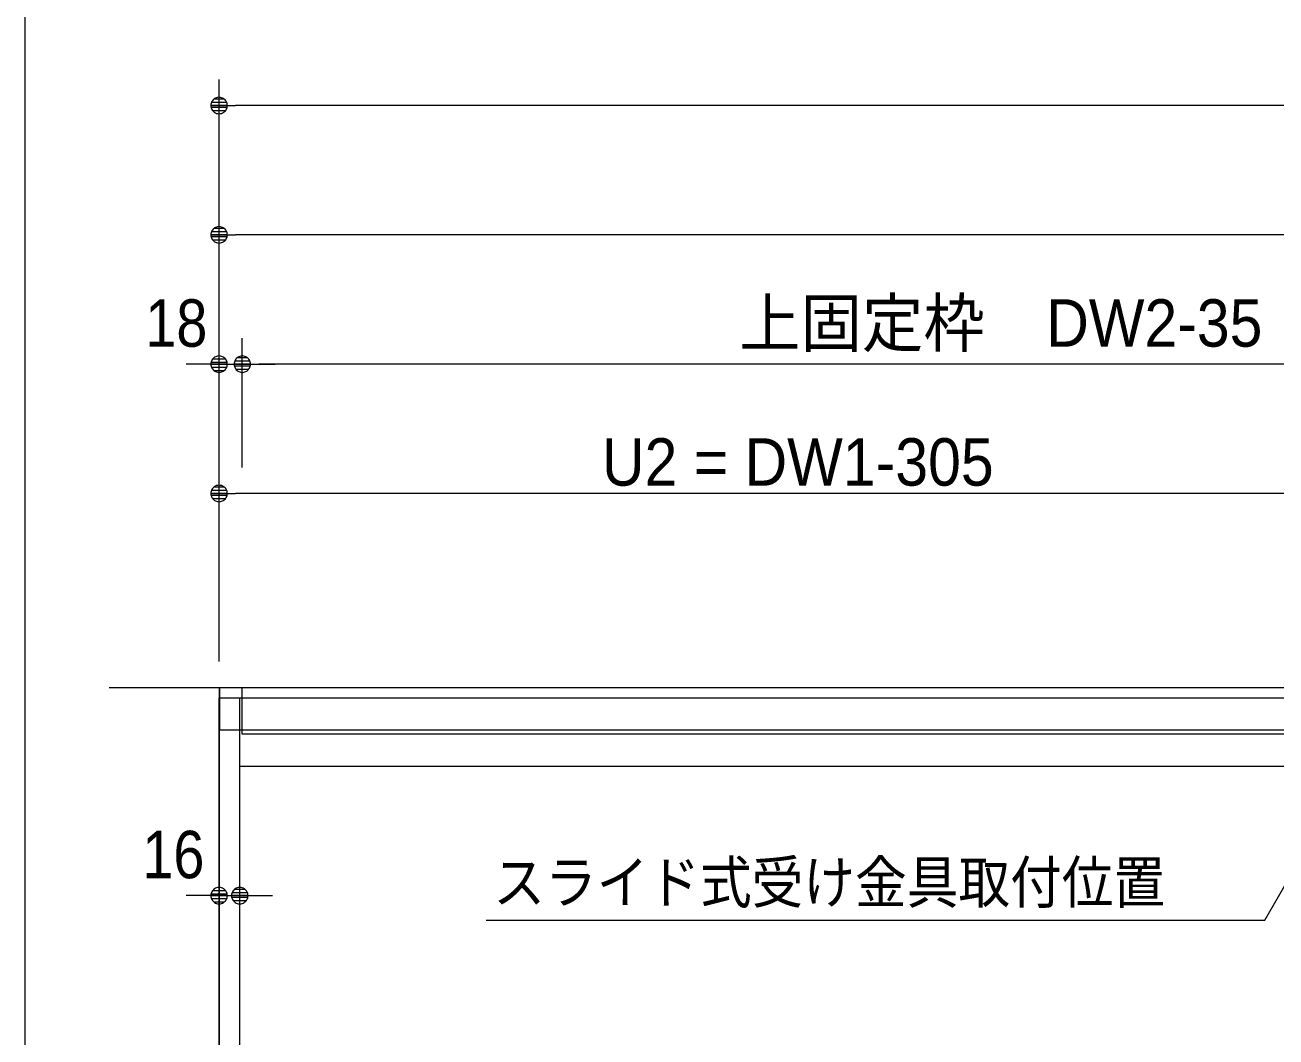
# Model space of a CAD drawing. Units: millimetres, scale not verified. Extents: x -6062 to 6062, y -3045 to 3045.
# Drawn here: x -5788 to -4820, y 80 to 862 of the extents above; entities that cross this region are included whole.
import ezdxf
from ezdxf.enums import TextEntityAlignment as Align

# ---------------------------------------------------------------- set-up
doc = ezdxf.new("R2010")
doc.units = ezdxf.units.MM
doc.header["$LTSCALE"] = 20
for name, color, linetype, lineweight in [('0-0_2寸法-1', 7, 'Continuous', 9), ('0-1_0', 7, 'Continuous', 9), ('0-2_2寸法-2', 7, 'Continuous', 9), ('0-3_2寸法-3', 7, 'Continuous', 9), ('0-4_3一般', 7, 'Continuous', 9), ('0-5_1図面枠', 7, 'Continuous', 9)]:
    doc.layers.add(name, color=color, linetype=linetype, lineweight=lineweight)
doc.styles.add('ＭＳ ゴシック', font='')
doc.styles.add('ＭＳ Ｐゴシック', font='')
doc.styles.get('ＭＳ ゴシック').set_extended_font_data('MS Gothic')
doc.styles.get('ＭＳ Ｐゴシック').set_extended_font_data('MS PGothic')

# ---------------------------------------------------------------- blocks, each defined once
blk = doc.blocks.new('_Dot')
at = {"layer": '0-1_0'}
for p, q in [((-10, 0), (-20, 0)), ((9.78, 2), (-9.78, 2)), ((7.99, 6), (-7.99, 6)), ((9.16, -3.98), (-9.16, -3.98)), ((6, -7.98), (-6, -7.98))]:
    blk.add_line(p, q, dxfattribs=at)
for points in [[(10, 0), (9.92, 1.25), (9.69, 2.49), (9.3, 3.68), (8.76, 4.82), (8.09, 5.88), (7.29, 6.85), (6.37, 7.71), (5.36, 8.44), (4.26, 9.05), (3.09, 9.51), (1.87, 9.82), (0.63, 9.98), (-0.63, 9.98), (-1.87, 9.82), (-3.09, 9.51), (-4.26, 9.05), (-5.36, 8.44), (-6.37, 7.71), (-7.29, 6.85), (-8.09, 5.88), (-8.76, 4.82), (-9.3, 3.68), (-9.69, 2.49), (-9.92, 1.25), (-10, 0), (0, 0)], [(-10, 0), (-9.92, -1.25), (-9.69, -2.49), (-9.3, -3.68), (-8.76, -4.82), (-8.09, -5.88), (-7.29, -6.85), (-6.37, -7.71), (-5.36, -8.44), (-4.26, -9.05), (-3.09, -9.51), (-1.87, -9.82), (-0.63, -9.98), (0.63, -9.98), (1.87, -9.82), (3.09, -9.51), (4.26, -9.05), (5.36, -8.44), (6.37, -7.71), (7.29, -6.85), (8.09, -5.88), (8.76, -4.82), (9.3, -3.68), (9.69, -2.49), (9.92, -1.25), (10, 0), (0, 0)]]:
    blk.add_lwpolyline(points, close=True, dxfattribs=at)
blk = doc.blocks.new('グループ-61')
at = {"layer": '0-4_3一般'}
for p, q in [((-78696.5, 7000), (20223.5, 7000)), ((-77000, -40000), (-77000, 6840))]:
    blk.add_line(p, q, dxfattribs=at)
blk = doc.blocks.new('グループ-62')
at = {"layer": '0-4_3一般'}
for p, q in [((-77000, 7000), (-77000, -40000)), ((-76990, 7000), (18350, 7000)), ((-76990, 6340), (-76990, 7000)), ((-76640, 7000), (-53340, 7000)), ((-76640, 6280), (-76640, 7000)), ((-77000, 6840), (-53000, 6840)), ((-76680, -40000), (-76680, 6840)), ((18350, 6340), (-76990, 6340)), ((-53340, 6280), (-76640, 6280)), ((-76680, 5780), (-53320, 5780))]:
    blk.add_line(p, q, dxfattribs=at)
blk = doc.blocks.new('グループ-63')
at = {"layer": '0-4_3一般'}
for name in ['グループ-61', 'グループ-62']:
    blk.add_blockref(name, (0, 0), dxfattribs=at)
blk = doc.blocks.new('グループ-72')
at = {"layer": '0-5_1図面枠'}
blk.add_lwpolyline([(-80000, 55400), (80000, 55400), (80000, -55400), (-80000, -55400)], close=True, dxfattribs=at)
blk = doc.blocks.new('図面枠')
at = {"layer": '0-5_1図面枠'}
blk.add_blockref('グループ-72', (0, 0), dxfattribs=at)

msp = doc.modelspace()

# ---------------------------------------------------------------- linework, layer by layer
at = {"layer": '0-0_2寸法-1'}
for p, q in [((-5637.5, 720), (-5637.5, 820)), ((-3330.21, 800), (-5624.79, 800)), ((-5637.5, 620), (-5637.5, 720)), ((-3431.21, 700), (-5624.79, 700)), ((-5619.5, 520), (-5619.5, 620)), ((-4467.21, 600), (-5606.79, 600)), ((-5637.5, 370), (-5637.5, 520)), ((-4755.21, 500), (-5624.79, 500))]:
    msp.add_line(p, q, dxfattribs=at)
at = {"layer": '0-2_2寸法-2'}
for p, q in [((-5637.5, 370), (-5637.5, 620)), ((-5619.5, 520), (-5619.5, 620)), ((-5650.21, 600), (-5662.92, 600)), ((-5637.5, 600), (-5619.5, 600)), ((-5606.79, 600), (-5594.08, 600)), ((-5637.5, 209), (-5637.3, 209)), ((-5621.5, 208), (-5621.5, 209)), ((-5650.21, 189), (-5662.92, 189)), ((-5637.5, 189), (-5621.5, 189)), ((-5608.79, 189), (-5596.08, 189))]:
    msp.add_line(p, q, dxfattribs=at)
at = {"layer": '0-3_2寸法-3'}
msp.add_lwpolyline([(-5430.91, 170), (-4828.98, 170), (-4732.5, 337.1)], dxfattribs=at)

# ---------------------------------------------------------------- block references
at = {"layer": '0-0_2寸法-1', "xscale": 0.6356201, "yscale": 0.6356201, "rotation": 180}
for p in [(-5637.5, 800), (-5637.5, 700), (-5619.5, 600), (-5637.5, 500)]:
    msp.add_blockref('_Dot', p, dxfattribs=at)
at = {"layer": '0-2_2寸法-2', "xscale": 0.6356201, "yscale": 0.6356201}
for p in [(-5637.5, 600), (-5637.5, 189)]:
    msp.add_blockref('_Dot', p, dxfattribs=at)
at = {"layer": '0-2_2寸法-2', "xscale": 0.6356201, "yscale": 0.6356201, "rotation": 180}
for p in [(-5619.5, 600), (-5621.5, 189)]:
    msp.add_blockref('_Dot', p, dxfattribs=at)
at = {"layer": '0-4_3一般', "xscale": 0.05, "yscale": 0.05}
msp.add_blockref('グループ-63', (-1787.5, 0), dxfattribs=at)
at = {"layer": '0-5_1図面枠', "xscale": 0.05, "yscale": 0.05}
msp.add_blockref('図面枠', (-1787.5, 0), dxfattribs=at)

# ---------------------------------------------------------------- texts
at = {"layer": '0-0_2寸法-1', "style": 'ＭＳ Ｐゴシック', "width": 0.95}
for s, height, p in [('上固定枠\u3000DW2-35', 36.66, (-5235.48, 602.53)), ('U2 = DW1-305', 36.69, (-5341.47, 495.04))]:
    msp.add_text(s, height=height, dxfattribs=at).set_placement(p, align=Align.BOTTOM_LEFT)
at = {"layer": '0-2_2寸法-2', "style": 'ＭＳ Ｐゴシック', "width": 0.9}
for s, p in [('18', (-5694.53, 602.48)), ('16', (-5696.83, 191.48))]:
    msp.add_text(s, height=36.66, dxfattribs=at).set_placement(p, align=Align.BOTTOM_LEFT)
at = {"layer": '0-3_2寸法-3', "style": 'ＭＳ ゴシック', "width": 0.9}
msp.add_text('スライド式受け金具取付位置', height=32.55, dxfattribs=at).set_placement((-5425.5, 173.34), align=Align.BOTTOM_LEFT)

doc.saveas('drawing.dxf')
